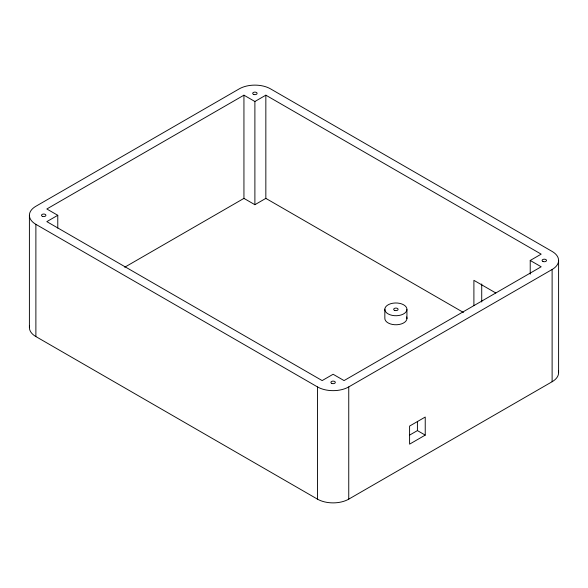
<?xml version="1.0" encoding="UTF-8"?>
<svg xmlns="http://www.w3.org/2000/svg" width="588" height="588" viewBox="0 0 588 588"><rect width="100%" height="100%" fill="white"/><g stroke="black" fill="none" stroke-linecap="round" stroke-linejoin="round"><path stroke-width="0.88" d="M530.222 274.162L530.222 260.462L541.173 254.141L265.842 95.183L254.891 101.503L243.939 95.183L46.827 208.983L57.778 215.304L57.778 228.093M57.778 215.304L46.827 221.625L322.158 380.583L333.109 374.262L344.061 380.583L541.173 266.783L530.222 260.462M124.722 267.217L243.939 198.384L254.891 204.705L265.842 198.384L463.41 312.449M35.883 224.337L317.469 386.911A22.123 12.774 0 0 0 348.75 386.911L552.117 269.495A22.123 12.774 0 0 0 552.117 251.429L270.531 88.862A22.123 12.774 0 0 0 239.25 88.862L35.883 206.27A22.123 12.774 0 0 0 35.883 224.337L35.883 336.571L317.469 499.139A22.123 12.774 0 0 0 348.75 499.139L552.117 381.73A22.123 12.774 0 0 0 558.409 371.028M409.593 435.113L417.414 430.6L425.234 435.113L425.234 417.046L409.593 426.08L409.593 444.146L425.234 435.113M495.802 292.978L473.899 280.336L473.899 305.62M558.6 260.462L558.6 372.696M552.117 269.495L552.117 381.73M481.726 283.945L481.726 302.011M417.414 421.567L417.414 430.6M406.933 309.553A11.054 6.38 0 0 1 390.057 314.778A11.054 6.38 0 0 1 390.667 303.731A11.054 6.38 0 0 1 406.933 309.553L406.933 318.586M384.839 309.148L384.839 318.181A11.054 6.38 0 0 0 396.981 324.738A11.054 6.38 0 0 0 406.646 316.932M348.75 386.911L348.75 499.139M317.469 386.911L317.469 499.139M265.842 95.183L265.842 198.384M254.891 101.503L254.891 204.705M243.939 95.183L243.939 198.384M29.4 215.304L29.4 327.538M35.883 336.571A22.123 12.774 0 0 1 29.591 325.87M331.706 383.376A2.212 1.279 0 0 0 335.292 382.604A2.212 1.279 0 0 0 332.33 381.193A2.212 1.279 0 0 0 331.706 383.376M542.996 261.498A2.212 1.279 0 0 0 546.502 260.602A2.212 1.279 0 0 0 543.4 259.293A2.212 1.279 0 0 0 542.996 261.498M253.788 94.484A2.212 1.279 0 0 0 257.103 93.374A2.212 1.279 0 0 0 253.788 92.272A2.212 1.279 0 0 0 253.788 94.484M42.571 216.406A2.212 1.279 0 0 0 45.915 215.318A2.212 1.279 0 0 0 42.615 214.194A2.212 1.279 0 0 0 42.571 216.406M394.724 310.435A2.205 1.272 0 0 0 398.091 309.391A2.205 1.272 0 0 0 394.849 308.23A2.205 1.272 0 0 0 394.724 310.435"/></g></svg>
